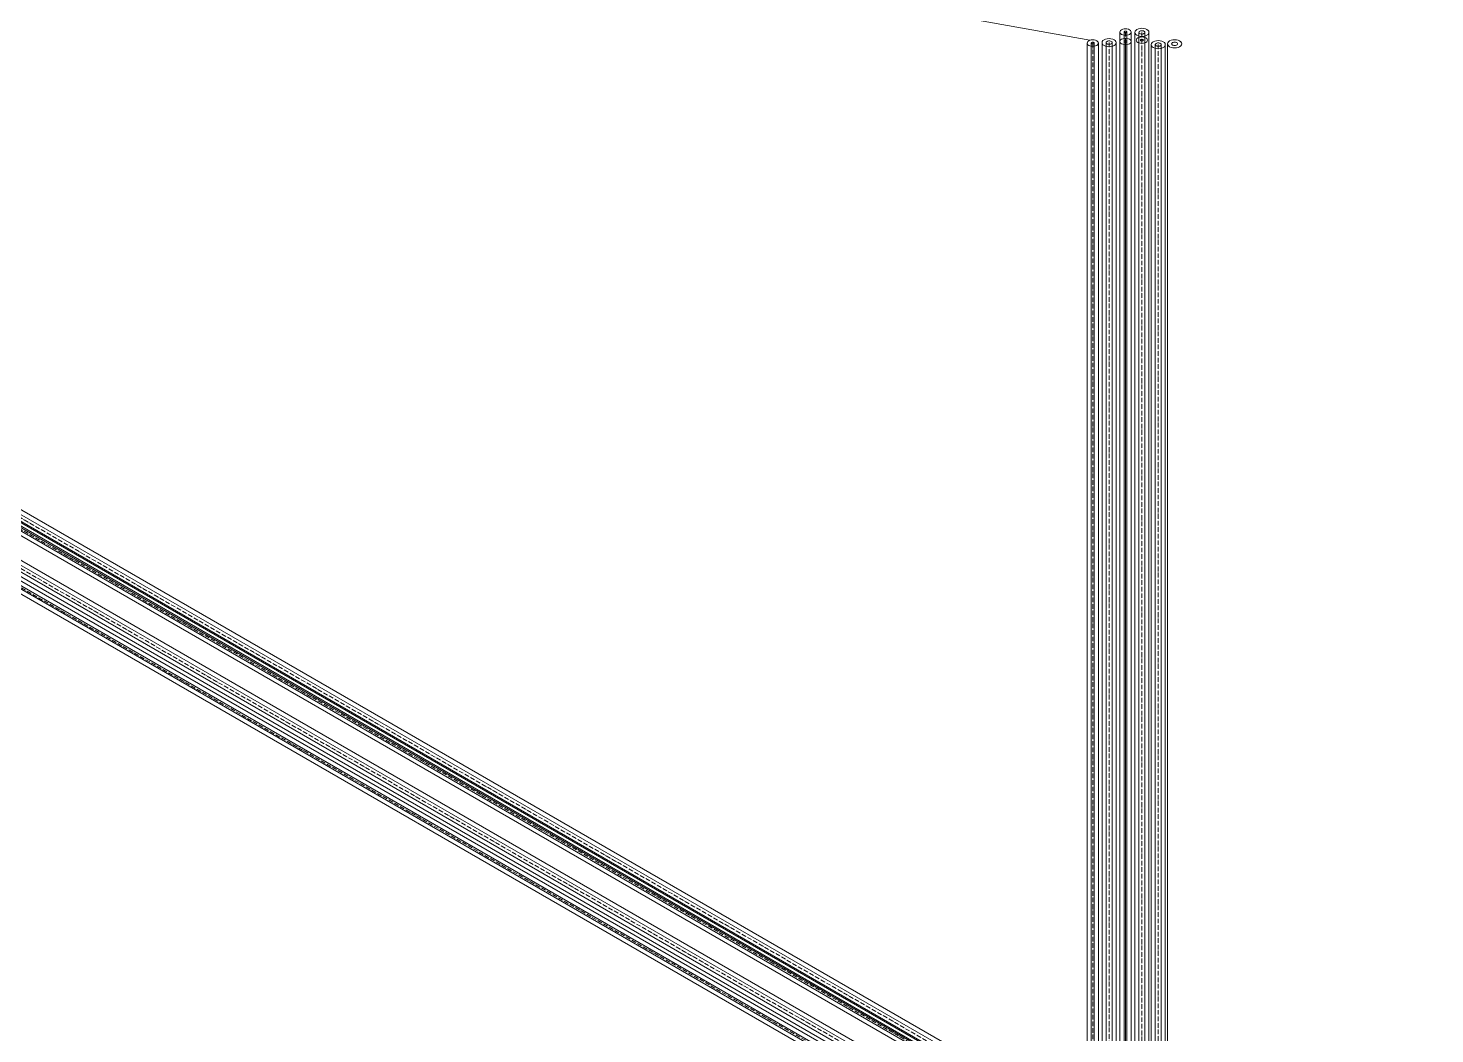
# Model space of a CAD drawing. Header units: millimetres. Extents: x -88595 to 880822, y -1054509 to -148035.
# Drawn here: x 435281 to 438321, y -349180 to -347006 of the extents above; entities that cross this region are included whole.
import ezdxf

# ---------------------------------------------------------------- set-up
doc = ezdxf.new("R2010")
doc.units = ezdxf.units.MM
doc.linetypes.add('$12$ADSK_Осевая', pattern=[14, 10, -2, 0, -2])
for name, color, linetype, lineweight in [('Изоляция', 7, 'Continuous', 18), ('Марки', 7, 'Continuous', 20), ('Трубопровод', 7, 'Continuous', 18)]:
    doc.layers.add(name, color=color, linetype=linetype, lineweight=lineweight)

msp = doc.modelspace()

# ---------------------------------------------------------------- linework, layer by layer
at = {"layer": 'Изоляция', "color": 190, "true_color": 0x8000ff}
for p, q in [((438094.8, -349834), (431488, -346019.6)), ((431475.8, -346040.7), (438082.6, -349855.1)), ((438274.4, -349812), (433435.3, -347018.1)), ((437640.6, -347014), (437640.6, -350255.9)), ((437664.9, -350255.9), (437664.9, -347014)), ((433423.1, -347039.2), (438262.2, -349833)), ((437569.9, -347037.9), (437569.9, -350218.7)), ((437594.2, -350218.7), (437594.2, -347037.9))]:
    msp.add_line(p, q, dxfattribs=at)
at = {"layer": 'Изоляция', "color": 134, "true_color": 0x00a6a6}
for p, q in [((438156, -349824.9), (431560.9, -346017.2)), ((431545.5, -346043.8), (438140.7, -349851.5)), ((438321.3, -349810.9), (433497.6, -347025.9)), ((437672.8, -347014.8), (437672.8, -350185.3)), ((437703.5, -350185.3), (437703.5, -347014.8)), ((433482.3, -347052.5), (438305.9, -349837.5)), ((437602.1, -347037), (437602.1, -350226.1)), ((437632.8, -350226.1), (437632.8, -347037)), ((437708.1, -347041.2), (437708.1, -350205.7)), ((437738.8, -350205.7), (437738.8, -347041.2)), ((437743.5, -347039.5), (437743.5, -350226.1))]:
    msp.add_line(p, q, dxfattribs=at)
at = {"layer": 'Изоляция', "color": 190, "true_color": 0x8000ff}
for points in [[(437573.5, -347032.9, 0), (437571.5, -347034.3, 0), (437570.3, -347036, 0), (437569.9, -347037.9, 0), (437570.3, -347039.7, 0), (437571.5, -347041.4, 0), (437573.5, -347042.8, 0)], [(437590.7, -347032.9, 0), (437588.1, -347031.8, 0), (437585.2, -347031.1, 0), (437582.1, -347030.8, 0), (437578.9, -347031.1, 0), (437576, -347031.8, 0), (437573.5, -347032.9, 0)], [(437590.7, -347042.8, 0), (437592.6, -347041.4, 0), (437593.8, -347039.7, 0), (437594.2, -347037.9, 0), (437593.8, -347036, 0), (437592.6, -347034.3, 0), (437590.7, -347032.9, 0)], [(437644.2, -347009.1, 0), (437642.2, -347010.5, 0), (437641, -347012.2, 0), (437640.6, -347014, 0), (437641, -347015.8, 0), (437642.2, -347017.5, 0), (437644.2, -347019, 0)], [(437652.8, -347027.4, 0), (437649.6, -347027.7, 0), (437646.7, -347028.4, 0), (437644.2, -347029.5, 0), (437642.2, -347030.9, 0), (437641, -347032.6, 0), (437640.6, -347034.5, 0)], [(437640.6, -347034.5, 0), (437641, -347036.3, 0), (437642.2, -347038, 0), (437644.2, -347039.4, 0), (437646.7, -347040.5, 0), (437649.6, -347041.2, 0), (437652.8, -347041.5, 0)], [(437661.4, -347009.1, 0), (437658.9, -347007.9, 0), (437655.9, -347007.2, 0), (437652.8, -347007, 0), (437649.6, -347007.2, 0), (437646.7, -347007.9, 0), (437644.2, -347009.1, 0)], [(437644.2, -347019, 0), (437646.7, -347020.1, 0), (437649.6, -347020.8, 0), (437652.8, -347021.1, 0), (437655.9, -347020.8, 0), (437658.9, -347020.1, 0), (437661.4, -347019, 0)], [(437664.9, -347034.5, 0), (437664.5, -347032.6, 0), (437663.3, -347030.9, 0), (437661.4, -347029.5, 0), (437658.9, -347028.4, 0), (437655.9, -347027.7, 0), (437652.8, -347027.4, 0)], [(437652.8, -347041.5, 0), (437655.9, -347041.2, 0), (437658.9, -347040.5, 0), (437661.4, -347039.4, 0), (437663.3, -347038, 0), (437664.5, -347036.3, 0), (437664.9, -347034.5, 0)], [(437661.4, -347019, 0), (437663.3, -347017.5, 0), (437664.5, -347015.8, 0), (437664.9, -347014, 0), (437664.5, -347012.2, 0), (437663.3, -347010.5, 0), (437661.4, -347009.1, 0)], [(437679.5, -347026.6, 0), (437677.6, -347028.1, 0), (437676.4, -347029.8, 0), (437676, -347031.6, 0), (437676.4, -347033.4, 0), (437677.6, -347035.1, 0), (437679.5, -347036.6, 0)], [(437696.7, -347026.6, 0), (437694.2, -347025.5, 0), (437691.3, -347024.8, 0), (437688.1, -347024.6, 0), (437685, -347024.8, 0), (437682, -347025.5, 0), (437679.5, -347026.6, 0)], [(437696.7, -347036.6, 0), (437698.7, -347035.1, 0), (437699.9, -347033.4, 0), (437700.3, -347031.6, 0), (437699.9, -347029.8, 0), (437698.7, -347028.1, 0), (437696.7, -347026.6, 0)], [(437573.5, -347042.8, 0), (437576, -347043.9, 0), (437578.9, -347044.6, 0), (437582.1, -347044.9, 0), (437585.2, -347044.6, 0), (437588.1, -347043.9, 0), (437590.7, -347042.8, 0)], [(437679.5, -347036.6, 0), (437682, -347037.7, 0), (437685, -347038.4, 0), (437688.1, -347038.6, 0), (437691.3, -347038.4, 0), (437694.2, -347037.7, 0), (437696.7, -347036.6, 0)]]:
    msp.add_polyline3d(points, dxfattribs=at)
at = {"layer": 'Изоляция', "color": 134, "true_color": 0x00a6a6}
for points in [[(437617.4, -347028.1, 0), (437613.4, -347028.4, 0), (437609.7, -347029.3, 0), (437606.6, -347030.7, 0), (437604.1, -347032.5, 0), (437602.6, -347034.7, 0), (437602.1, -347037, 0)], [(437632.8, -347037, 0), (437632.2, -347034.7, 0), (437630.7, -347032.5, 0), (437628.3, -347030.7, 0), (437625.1, -347029.3, 0), (437621.4, -347028.4, 0), (437617.4, -347028.1, 0)], [(437688.1, -347006, 0), (437684.2, -347006.3, 0), (437680.5, -347007.2, 0), (437677.3, -347008.6, 0), (437674.8, -347010.4, 0), (437673.3, -347012.5, 0), (437672.8, -347014.8, 0)], [(437672.8, -347014.8, 0), (437673.3, -347017.1, 0), (437674.8, -347019.3, 0), (437677.3, -347021.1, 0), (437680.5, -347022.5, 0), (437684.2, -347023.4, 0), (437688.1, -347023.7, 0)], [(437703.5, -347014.8, 0), (437703, -347012.5, 0), (437701.4, -347010.4, 0), (437699, -347008.6, 0), (437695.8, -347007.2, 0), (437692.1, -347006.3, 0), (437688.1, -347006, 0)], [(437688.1, -347023.7, 0), (437692.1, -347023.4, 0), (437695.8, -347022.5, 0), (437699, -347021.1, 0), (437701.4, -347019.3, 0), (437703, -347017.1, 0), (437703.5, -347014.8, 0)], [(437723.5, -347032.4, 0), (437719.5, -347032.7, 0), (437715.8, -347033.6, 0), (437712.6, -347035, 0), (437710.2, -347036.8, 0), (437708.7, -347038.9, 0), (437708.1, -347041.2, 0)], [(437738.8, -347041.2, 0), (437738.3, -347038.9, 0), (437736.8, -347036.8, 0), (437734.3, -347035, 0), (437731.2, -347033.6, 0), (437727.5, -347032.7, 0), (437723.5, -347032.4, 0)], [(437748, -347033.3, 0), (437745.5, -347035.1, 0), (437744, -347037.2, 0), (437743.5, -347039.5, 0), (437744, -347041.8, 0), (437745.5, -347044, 0), (437748, -347045.8, 0)], [(437769.7, -347033.3, 0), (437766.5, -347031.9, 0), (437762.8, -347031, 0), (437758.8, -347030.7, 0), (437754.9, -347031, 0), (437751.2, -347031.9, 0), (437748, -347033.3, 0)], [(437769.7, -347045.8, 0), (437772.1, -347044, 0), (437773.7, -347041.8, 0), (437774.2, -347039.5, 0), (437773.7, -347037.2, 0), (437772.1, -347035.1, 0), (437769.7, -347033.3, 0)], [(437602.1, -347037, 0), (437602.6, -347039.3, 0), (437604.1, -347041.4, 0), (437606.6, -347043.2, 0), (437609.7, -347044.6, 0), (437613.4, -347045.5, 0), (437617.4, -347045.8, 0)], [(437617.4, -347045.8, 0), (437621.4, -347045.5, 0), (437625.1, -347044.6, 0), (437628.3, -347043.2, 0), (437630.7, -347041.4, 0), (437632.2, -347039.3, 0), (437632.8, -347037, 0)], [(437708.1, -347041.2, 0), (437708.7, -347043.5, 0), (437710.2, -347045.7, 0), (437712.6, -347047.5, 0), (437715.8, -347048.9, 0), (437719.5, -347049.8, 0), (437723.5, -347050.1, 0)], [(437723.5, -347050.1, 0), (437727.5, -347049.8, 0), (437731.2, -347048.9, 0), (437734.3, -347047.5, 0), (437736.8, -347045.7, 0), (437738.3, -347043.5, 0), (437738.8, -347041.2, 0)], [(437748, -347045.8, 0), (437751.2, -347047.2, 0), (437754.9, -347048.1, 0), (437758.8, -347048.4, 0), (437762.8, -347048.1, 0), (437766.5, -347047.2, 0), (437769.7, -347045.8, 0)]]:
    msp.add_polyline3d(points, dxfattribs=at)
at = {"layer": 'Марки'}
msp.add_line((437576, -347031.8), (424780.2, -344720.2), dxfattribs=at)
at = {"layer": 'Трубопровод', "color": 190, "linetype": '$12$ADSK_Осевая', "true_color": 0x8000ff}
for p, q in [((431481.9, -346030.1), (438088.7, -349844.6)), ((431481.9, -346030.1), (438088.7, -349844.6)), ((433429.2, -347028.7), (438268.3, -349822.5)), ((433429.2, -347028.7), (438268.3, -349822.5)), ((437652.8, -347014), (437652.8, -350177.9)), ((437652.8, -347014), (437652.8, -350177.9)), ((437652.8, -347034.5), (437652.8, -350255.9)), ((437652.8, -347034.5), (437652.8, -350255.9)), ((437582.1, -347037.9), (437582.1, -350218.7)), ((437582.1, -347037.9), (437582.1, -350218.7))]:
    msp.add_line(p, q, dxfattribs=at)
at = {"layer": 'Трубопровод', "color": 190, "true_color": 0x8000ff}
for p, q in [((438090.3, -349841.8), (431483.5, -346027.4)), ((431480.3, -346032.9), (438087.1, -349847.3)), ((433427.6, -347031.4), (438266.7, -349825.2)), ((438269.9, -349819.7), (433430.8, -347025.9)), ((437649.6, -347014), (437649.6, -350255.9)), ((437655.9, -350255.9), (437655.9, -347014)), ((437578.9, -347037.9), (437578.9, -350218.7)), ((437585.2, -350218.7), (437585.2, -347037.9))]:
    msp.add_line(p, q, dxfattribs=at)
at = {"layer": 'Трубопровод', "color": 134, "linetype": '$12$ADSK_Осевая', "true_color": 0x00a6a6}
for p, q in [((431553.2, -346030.5), (438148.4, -349838.2)), ((431553.2, -346030.5), (438148.4, -349838.2)), ((437688.1, -347014.8), (437688.1, -350185.3)), ((437688.1, -347014.8), (437688.1, -350185.3)), ((433490, -347039.2), (438313.6, -349824.2)), ((433490, -347039.2), (438313.6, -349824.2)), ((437617.4, -347037), (437617.4, -350226.1)), ((437617.4, -347037), (437617.4, -350226.1)), ((437723.5, -347041.2), (437723.5, -350205.7)), ((437723.5, -347041.2), (437723.5, -350205.7))]:
    msp.add_line(p, q, dxfattribs=at)
at = {"layer": 'Трубопровод', "color": 134, "true_color": 0x00a6a6}
for p, q in [((438151.5, -349832.7), (431556.4, -346025)), ((431550, -346036), (438145.2, -349843.7)), ((438316.8, -349818.7), (433493.1, -347033.7)), ((437681.8, -347014.8), (437681.8, -350185.3)), ((437694.5, -350185.3), (437694.5, -347014.8)), ((433486.8, -347044.7), (438310.4, -349829.7)), ((437611.1, -347037), (437611.1, -350226.1)), ((437623.8, -350226.1), (437623.8, -347037)), ((437717.1, -347041.2), (437717.1, -350205.7)), ((437729.8, -350205.7), (437729.8, -347041.2))]:
    msp.add_line(p, q, dxfattribs=at)
for points in [[(437612.9, -347034.4, 0), (437611.9, -347035.1, 0), (437611.3, -347036, 0), (437611.1, -347037, 0), (437611.3, -347037.9, 0), (437611.9, -347038.8, 0), (437612.9, -347039.6, 0)], [(437621.9, -347034.4, 0), (437620.6, -347033.8, 0), (437619.1, -347033.4, 0), (437617.4, -347033.3, 0), (437615.8, -347033.4, 0), (437614.2, -347033.8, 0), (437612.9, -347034.4, 0)], [(437621.9, -347039.6, 0), (437622.9, -347038.8, 0), (437623.6, -347037.9, 0), (437623.8, -347037, 0), (437623.6, -347036, 0), (437622.9, -347035.1, 0), (437621.9, -347034.4, 0)], [(437683.6, -347012.2, 0), (437682.6, -347013, 0), (437682, -347013.9, 0), (437681.8, -347014.8, 0), (437682, -347015.8, 0), (437682.6, -347016.7, 0), (437683.6, -347017.4, 0)], [(437692.6, -347012.2, 0), (437691.3, -347011.7, 0), (437689.8, -347011.3, 0), (437688.1, -347011.2, 0), (437686.5, -347011.3, 0), (437685, -347011.7, 0), (437683.6, -347012.2, 0)], [(437683.6, -347017.4, 0), (437685, -347018, 0), (437686.5, -347018.4, 0), (437688.1, -347018.5, 0), (437689.8, -347018.4, 0), (437691.3, -347018, 0), (437692.6, -347017.4, 0)], [(437692.6, -347017.4, 0), (437693.6, -347016.7, 0), (437694.3, -347015.8, 0), (437694.5, -347014.8, 0), (437694.3, -347013.9, 0), (437693.6, -347013, 0), (437692.6, -347012.2, 0)], [(437612.9, -347039.6, 0), (437614.2, -347040.1, 0), (437615.8, -347040.5, 0), (437617.4, -347040.6, 0), (437619.1, -347040.5, 0), (437620.6, -347040.1, 0), (437621.9, -347039.6, 0)], [(437719, -347038.6, 0), (437718, -347039.4, 0), (437717.3, -347040.3, 0), (437717.1, -347041.2, 0), (437717.3, -347042.2, 0), (437718, -347043.1, 0), (437719, -347043.8, 0)], [(437728, -347038.6, 0), (437726.7, -347038.1, 0), (437725.1, -347037.7, 0), (437723.5, -347037.6, 0), (437721.8, -347037.7, 0), (437720.3, -347038.1, 0), (437719, -347038.6, 0)], [(437719, -347043.8, 0), (437720.3, -347044.4, 0), (437721.8, -347044.8, 0), (437723.5, -347044.9, 0), (437725.1, -347044.8, 0), (437726.7, -347044.4, 0), (437728, -347043.8, 0)], [(437728, -347043.8, 0), (437729, -347043.1, 0), (437729.6, -347042.2, 0), (437729.8, -347041.2, 0), (437729.6, -347040.3, 0), (437729, -347039.4, 0), (437728, -347038.6, 0)], [(437754.3, -347036.9, 0), (437753.3, -347037.7, 0), (437752.7, -347038.6, 0), (437752.5, -347039.5, 0), (437752.7, -347040.5, 0), (437753.3, -347041.4, 0), (437754.3, -347042.1, 0)], [(437763.3, -347036.9, 0), (437762, -347036.4, 0), (437760.5, -347036, 0), (437758.8, -347035.9, 0), (437757.2, -347036, 0), (437755.7, -347036.4, 0), (437754.3, -347036.9, 0)], [(437754.3, -347042.1, 0), (437755.7, -347042.7, 0), (437757.2, -347043.1, 0), (437758.8, -347043.2, 0), (437760.5, -347043.1, 0), (437762, -347042.7, 0), (437763.3, -347042.1, 0)], [(437763.3, -347042.1, 0), (437764.3, -347041.4, 0), (437765, -347040.5, 0), (437765.2, -347039.5, 0), (437765, -347038.6, 0), (437764.3, -347037.7, 0), (437763.3, -347036.9, 0)]]:
    msp.add_polyline3d(points, dxfattribs=at)
at = {"layer": 'Трубопровод', "color": 190, "true_color": 0x8000ff}
for points in [[(437650.5, -347012.7, 0), (437650, -347013.1, 0), (437649.7, -347013.5, 0), (437649.6, -347014, 0), (437649.7, -347014.5, 0), (437650, -347014.9, 0), (437650.5, -347015.3, 0)], [(437650.5, -347033.2, 0), (437650, -347033.5, 0), (437649.7, -347034, 0), (437649.6, -347034.5, 0), (437649.7, -347034.9, 0), (437650, -347035.4, 0), (437650.5, -347035.7, 0)], [(437655, -347012.7, 0), (437654.4, -347012.4, 0), (437653.6, -347012.3, 0), (437652.8, -347012.2, 0), (437652, -347012.3, 0), (437651.2, -347012.4, 0), (437650.5, -347012.7, 0)], [(437650.5, -347015.3, 0), (437651.2, -347015.6, 0), (437652, -347015.8, 0), (437652.8, -347015.9, 0), (437653.6, -347015.8, 0), (437654.4, -347015.6, 0), (437655, -347015.3, 0)], [(437655, -347033.2, 0), (437654.4, -347032.9, 0), (437653.6, -347032.7, 0), (437652.8, -347032.6, 0), (437652, -347032.7, 0), (437651.2, -347032.9, 0), (437650.5, -347033.2, 0)], [(437655, -347015.3, 0), (437655.5, -347014.9, 0), (437655.8, -347014.5, 0), (437655.9, -347014, 0), (437655.8, -347013.5, 0), (437655.5, -347013.1, 0), (437655, -347012.7, 0)], [(437655, -347035.7, 0), (437655.5, -347035.4, 0), (437655.8, -347034.9, 0), (437655.9, -347034.5, 0), (437655.8, -347034, 0), (437655.5, -347033.5, 0), (437655, -347033.2, 0)], [(437685.9, -347030.3, 0), (437685.4, -347030.7, 0), (437685.1, -347031.1, 0), (437685, -347031.6, 0), (437685.1, -347032.1, 0), (437685.4, -347032.5, 0), (437685.9, -347032.9, 0)], [(437690.4, -347030.3, 0), (437689.7, -347030, 0), (437688.9, -347029.8, 0), (437688.1, -347029.8, 0), (437687.3, -347029.8, 0), (437686.5, -347030, 0), (437685.9, -347030.3, 0)], [(437685.9, -347032.9, 0), (437686.5, -347033.2, 0), (437687.3, -347033.4, 0), (437688.1, -347033.4, 0), (437688.9, -347033.4, 0), (437689.7, -347033.2, 0), (437690.4, -347032.9, 0)], [(437690.4, -347032.9, 0), (437690.9, -347032.5, 0), (437691.2, -347032.1, 0), (437691.3, -347031.6, 0), (437691.2, -347031.1, 0), (437690.9, -347030.7, 0), (437690.4, -347030.3, 0)], [(437579.8, -347036.6, 0), (437579.3, -347036.9, 0), (437579, -347037.4, 0), (437578.9, -347037.9, 0), (437579, -347038.3, 0), (437579.3, -347038.8, 0), (437579.8, -347039.2, 0)], [(437584.3, -347036.6, 0), (437583.6, -347036.3, 0), (437582.9, -347036.1, 0), (437582.1, -347036, 0), (437581.2, -347036.1, 0), (437580.5, -347036.3, 0), (437579.8, -347036.6, 0)], [(437579.8, -347039.2, 0), (437580.5, -347039.4, 0), (437581.2, -347039.6, 0), (437582.1, -347039.7, 0), (437582.9, -347039.6, 0), (437583.6, -347039.4, 0), (437584.3, -347039.2, 0)], [(437584.3, -347039.2, 0), (437584.8, -347038.8, 0), (437585.1, -347038.3, 0), (437585.2, -347037.9, 0), (437585.1, -347037.4, 0), (437584.8, -347036.9, 0), (437584.3, -347036.6, 0)], [(437650.5, -347035.7, 0), (437651.2, -347036, 0), (437652, -347036.2, 0), (437652.8, -347036.3, 0), (437653.6, -347036.2, 0), (437654.4, -347036, 0), (437655, -347035.7, 0)]]:
    msp.add_polyline3d(points, dxfattribs=at)

doc.saveas('drawing.dxf')
